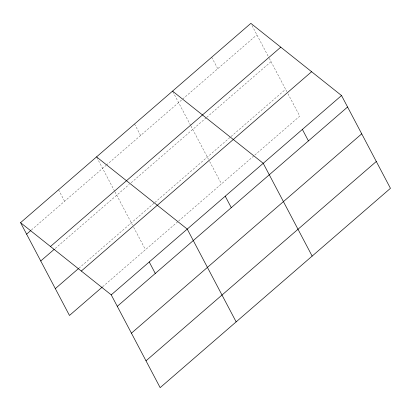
<?xml version="1.0" encoding="UTF-8"?>
<svg xmlns="http://www.w3.org/2000/svg" width="411" height="411" viewBox="0 0 411 411"><rect width="100%" height="100%" fill="white"/><g stroke="black" fill="none" stroke-linecap="round" stroke-linejoin="round"><path stroke-width="0.31" stroke-dasharray="2.06 1.54" d="M31.411 229.985L105.966 165.458M106.444 165.042L256.896 34.827M55.177 248.491L129.249 184.38M131.176 182.715L206.276 117.716M206.759 117.299L271.044 61.66M78.891 268.229L154.408 202.87M154.89 202.453L230.52 136.997M231.003 136.575L285.619 89.305M102.658 286.734L178.174 221.375M178.657 220.959L254.332 155.461M254.815 155.045L299.768 116.138L287.977 93.78M252 25.539L268.979 57.746M269.277 58.305L286.801 91.54M211.696 57.237L217.748 68.714M172.836 91.668L190.678 125.514M190.976 126.074L208.5 159.309M209.677 161.549L221.467 183.907M134.546 124.009L140.598 135.486M96.837 157.444L114.679 191.29M114.977 191.85L132.501 225.084M133.678 227.324L145.468 249.683M58.547 189.784L64.599 201.262"/><path stroke-width="0.62" d="M20.55 222.675L250.849 23.355L341.531 95.542L390.45 188.325L160.151 387.645L111.232 294.862L20.55 222.675L69.469 315.458L102.18 287.15M26.602 234.147L30.928 230.401M50.476 246.497L280.775 47.178M40.746 260.98L54.216 249.323M55.321 288.625L78.409 268.645M81.306 271.039L311.605 71.719M111.232 294.862L341.531 95.542M117.284 306.334L347.578 107.014M131.428 333.167L361.726 133.847M146.003 360.812L376.301 161.492M172.548 91.124L263.23 163.311L312.149 256.094M96.549 156.899L187.231 229.086L236.15 321.87M302.378 129.424L308.43 140.901M225.228 196.196L231.28 207.673M149.234 261.977L155.281 273.449"/></g></svg>
